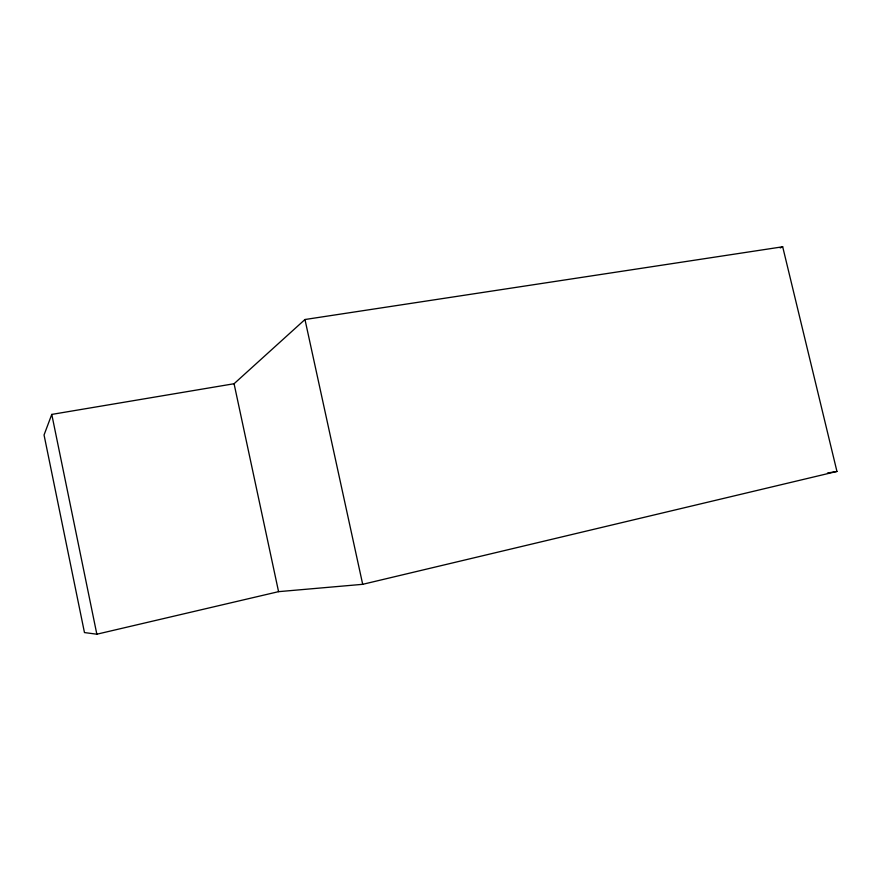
<?xml version="1.0" encoding="UTF-8"?>
<svg xmlns="http://www.w3.org/2000/svg" width="881" height="881" viewBox="0 0 881 881"><rect width="100%" height="100%" fill="white"/><g stroke="black" fill="none" stroke-linecap="round" stroke-linejoin="round"><path stroke-width="1.32" d="M51.77 414.411L44.05 434.972L84.466 632.569L96.844 634.21L278.572 591.658L362.697 584.323L836.95 471.434L782.691 246.79L304.969 319.517L234.071 383.731L51.77 414.411L96.844 634.21M780.203 247.935L782.691 246.79M827.468 473.042L836.95 471.434M304.969 319.517L362.697 584.323M234.071 383.731L278.572 591.658"/></g></svg>
